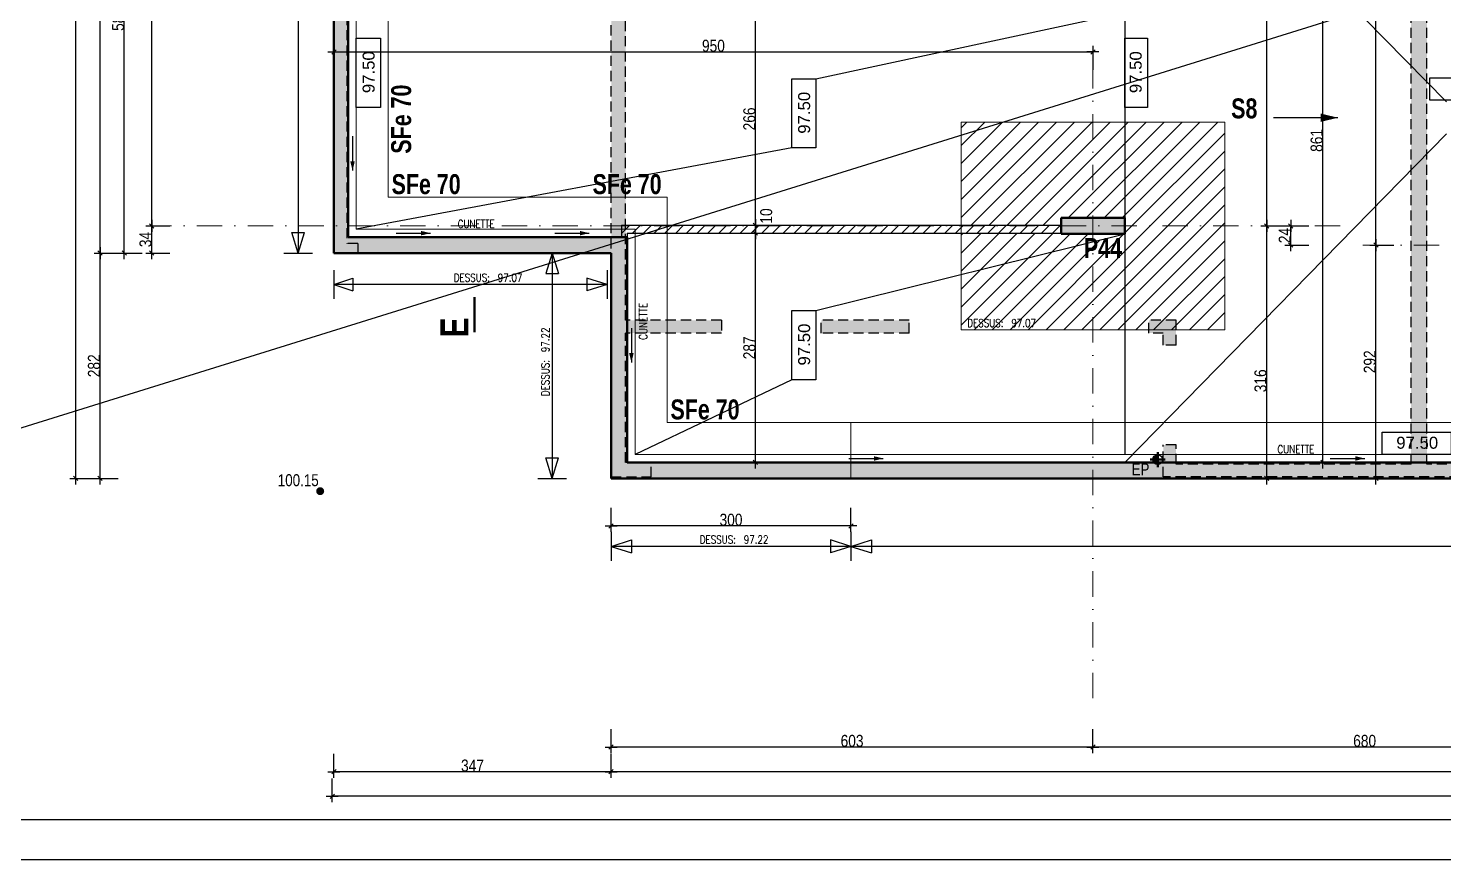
# Model space of a CAD drawing. Header units: centimetres. Extents: x 16433 to 114398, y -50094 to -12305.
# Drawn here: x 39578 to 41350, y -21057 to -20016 of the extents above; entities that cross this region are included whole.
import ezdxf
from ezdxf.enums import TextEntityAlignment as Align

# ---------------------------------------------------------------- set-up
doc = ezdxf.new("R2010")
doc.units = ezdxf.units.CM
doc.header["$LTSCALE"] = 0.5
for name, pattern in [('CACHEX2', [19.05, 12.7, -6.35]), ('TIRETPT2', [12.7, 6.35, -3.175, 0, -3.175]), ('TIRETPTX2', [50.8, 25.4, -12.7, 0, -12.7])]:
    doc.linetypes.add(name, pattern=pattern)
doc.layers.get('DEFPOINTS').update_dxf_attribs({"linetype": 'CONTINUOUS'})
for name, color, linetype in [('01_cloisons', 1, 'CONTINUOUS'), ('01_cote_gen', 4, 'CONTINUOUS'), ('01_murs_sup', 2, 'CACHEX2'), ('01_poch_murs', 253, 'CONTINUOUS'), ('01_poch_Semelles', 253, 'CONTINUOUS'), ('01_resv', 32, 'CONTINUOUS'), ('01_texte', 230, 'CONTINUOUS'), ('AA_COTES', 2, 'CONTINUOUS')]:
    doc.layers.add(name, color=color, linetype=linetype)
for name, color, linetype, lineweight in [('01_murs_coup', 5, 'CONTINUOUS', 60), ('01_poch_pot', 250, 'CONTINUOUS', 0), ('01_sem', 42, 'CONTINUOUS', 15), ('01_tram_axes', 2, 'TIRETPTX2', 9)]:
    doc.layers.add(name, color=color, linetype=linetype, lineweight=lineweight)
doc.styles.add('ARIAL', font='arial.ttf')
doc.styles.add('impact', font='impact.ttf')
doc.styles.add('MATTE_TXT', font='arial.ttf')
doc.styles.add('SIMPLEX1', font='SIMPLEX.shx', dxfattribs={"width": 0.8, "height": 10})
doc.styles.add('STYLE2', font='ARIALN.TTF')
doc.dimstyles.new('JB50', dxfattribs={"dimscale": 0.1, "dimtxt": 150, "dimasz": 15, "dimexe": 0.1, "dimexo": 0.1, "dimgap": 0.09, "dimtad": 1, "dimdec": 1, "dimdsep": 46, "dimtxsty": 'STYLE2', "dimblk1": 'BOND_G', "dimblk2": 'BOND_D', "dimsah": 1, "dimcen": 1.5, "dimdle": 0.01, "dimse1": 1, "dimse2": 1, "dimclrd": 4, "dimclre": 2, "dimclrt": 6, "dimazin": 2, "dimtfac": 2.333333, "dimtdec": 1, "dimtix": 1, "dimtmove": 2, "dimatfit": 3, "dimldrblk": 'BOND_G', "dimfxl": 1, "dimtolj": 1, "dimtzin": 0, "dimarcsym": 0})
pattern_1 = [(135, (25186.803, -57921.042), (-11.2253202, 2e-15), [7.9375, -7.9375])]

# ---------------------------------------------------------------- blocks, each defined once
blk = doc.blocks.new('BOND_G')
at = {"layer": 'AA_COTES', "color": 0}
for p, q in [((0, -5), (0, 15)), ((5, 0), (-5, 0)), ((1.8, 1.8), (-1.8, -1.8))]:
    blk.add_line(p, q, dxfattribs=at)
blk = doc.blocks.new('BOND_D')
at = {"layer": 'AA_COTES', "color": 0}
for p, q in [((5, 0), (-5, 0)), ((-1.8, -1.8), (1.8, 1.8)), ((0, 5), (0, -15))]:
    blk.add_line(p, q, dxfattribs=at)
blk = doc.blocks.new('*D146')
at = {"layer": '01_cote_gen', "color": 4, "lineweight": -2, "transparency": 16777216}
blk.add_line((39962.1, -20045.7), (40909.1, -20045.7), dxfattribs=at)
at = {"layer": 'DEFPOINTS', "color": 0, "transparency": 16777216}
for p in [(40910.6, -20045.7), (40910.6, -20054.1), (39960.6, -20083.7)]:
    blk.add_point(p, dxfattribs=at)
at = {"layer": '01_cote_gen', "color": 4, "lineweight": -2, "transparency": 16777216, "xscale": 1.5, "yscale": 1.5, "zscale": 1.5, "rotation": 180}
blk.add_blockref('BOND_G', (39960.6, -20045.7), dxfattribs=at)
at = {"layer": '01_cote_gen', "color": 4, "lineweight": -2, "transparency": 16777216, "xscale": 1.5, "yscale": 1.5, "zscale": 1.5}
blk.add_blockref('BOND_D', (40910.6, -20045.7), dxfattribs=at)
at = {"layer": '01_cote_gen', "color": 6, "transparency": 16777216, "insert": (40435.6, -20038), "char_height": 15, "attachment_point": 5, "style": 'STYLE2'}
blk.add_mtext('\\A1;950', dxfattribs=at)
blk = doc.blocks.new('*D153')
at = {"layer": '01_cote_gen', "color": 4, "lineweight": -2, "transparency": 16777216}
blk.add_line((41589.1, -20915.7), (40912.1, -20915.7), dxfattribs=at)
at = {"layer": 'DEFPOINTS', "color": 0, "transparency": 16777216}
for p in [(40910.6, -20815.5), (41590.6, -20815.5), (40910.6, -20915.7)]:
    blk.add_point(p, dxfattribs=at)
at = {"layer": '01_cote_gen', "color": 4, "lineweight": -2, "transparency": 16777216, "xscale": 1.5, "yscale": 1.5, "zscale": 1.5, "rotation": 180}
blk.add_blockref('BOND_D', (40910.6, -20915.7), dxfattribs=at)
at = {"layer": '01_cote_gen', "color": 4, "lineweight": -2, "transparency": 16777216, "xscale": 1.5, "yscale": 1.5, "zscale": 1.5}
blk.add_blockref('BOND_G', (41590.6, -20915.7), dxfattribs=at)
at = {"layer": '01_cote_gen', "color": 6, "transparency": 16777216, "insert": (41250.6, -20908.1), "char_height": 15, "attachment_point": 5, "style": 'STYLE2'}
blk.add_mtext('\\A1;680', dxfattribs=at)
blk = doc.blocks.new('*D154')
at = {"layer": '01_cote_gen', "color": 4, "lineweight": -2, "transparency": 16777216}
blk.add_line((40909.1, -20915.7), (40309.1, -20915.7), dxfattribs=at)
at = {"layer": 'DEFPOINTS', "color": 0, "transparency": 16777216}
for p in [(40307.6, -20623.3), (40910.6, -20815.5), (40307.6, -20915.7)]:
    blk.add_point(p, dxfattribs=at)
at = {"layer": '01_cote_gen', "color": 4, "lineweight": -2, "transparency": 16777216, "xscale": 1.5, "yscale": 1.5, "zscale": 1.5, "rotation": 180}
blk.add_blockref('BOND_D', (40307.6, -20915.7), dxfattribs=at)
at = {"layer": '01_cote_gen', "color": 4, "lineweight": -2, "transparency": 16777216, "xscale": 1.5, "yscale": 1.5, "zscale": 1.5}
blk.add_blockref('BOND_G', (40910.6, -20915.7), dxfattribs=at)
at = {"layer": '01_cote_gen', "color": 6, "transparency": 16777216, "insert": (40609.1, -20908.1), "char_height": 15, "attachment_point": 5, "style": 'STYLE2'}
blk.add_mtext('\\A1;603', dxfattribs=at)
blk = doc.blocks.new('*D155')
at = {"layer": '01_cote_gen', "color": 4, "lineweight": -2, "transparency": 16777216}
blk.add_line((42637.1, -20946.6), (40309.1, -20946.6), dxfattribs=at)
at = {"layer": 'DEFPOINTS', "color": 0, "transparency": 16777216}
for p in [(40307.6, -20893.2), (42638.6, -20893.2), (40307.6, -20946.6)]:
    blk.add_point(p, dxfattribs=at)
at = {"layer": '01_cote_gen', "color": 4, "lineweight": -2, "transparency": 16777216, "xscale": 1.5, "yscale": 1.5, "zscale": 1.5, "rotation": 180}
blk.add_blockref('BOND_D', (40307.6, -20946.6), dxfattribs=at)
at = {"layer": '01_cote_gen', "color": 4, "lineweight": -2, "transparency": 16777216, "xscale": 1.5, "yscale": 1.5, "zscale": 1.5}
blk.add_blockref('BOND_G', (42638.6, -20946.6), dxfattribs=at)
at = {"layer": '01_cote_gen', "color": 6, "transparency": 16777216, "insert": (41473.1, -20939), "char_height": 15, "attachment_point": 5, "style": 'STYLE2'}
blk.add_mtext('\\A1;2331', dxfattribs=at)
blk = doc.blocks.new('*D156')
at = {"layer": '01_cote_gen', "color": 4, "lineweight": -2, "transparency": 16777216}
blk.add_line((40306.1, -20946.6), (39962.1, -20946.6), dxfattribs=at)
at = {"layer": 'DEFPOINTS', "color": 0, "transparency": 16777216}
for p in [(39960.6, -20341.3), (40307.6, -20623.3), (39960.6, -20946.6)]:
    blk.add_point(p, dxfattribs=at)
at = {"layer": '01_cote_gen', "color": 4, "lineweight": -2, "transparency": 16777216, "xscale": 1.5, "yscale": 1.5, "zscale": 1.5, "rotation": 180}
blk.add_blockref('BOND_D', (39960.6, -20946.6), dxfattribs=at)
at = {"layer": '01_cote_gen', "color": 4, "lineweight": -2, "transparency": 16777216, "xscale": 1.5, "yscale": 1.5, "zscale": 1.5}
blk.add_blockref('BOND_G', (40307.6, -20946.6), dxfattribs=at)
at = {"layer": '01_cote_gen', "color": 6, "transparency": 16777216, "insert": (40134.1, -20939), "char_height": 15, "attachment_point": 5, "style": 'STYLE2'}
blk.add_mtext('\\A1;347', dxfattribs=at)
blk = doc.blocks.new('*D157')
at = {"layer": '01_cote_gen', "color": 4, "lineweight": -2, "transparency": 16777216}
blk.add_line((44714.1, -20977.4), (39960.1, -20977.4), dxfattribs=at)
at = {"layer": 'DEFPOINTS', "color": 0, "transparency": 16777216}
for p in [(39958.6, -20954.1), (44715.6, -20954.1), (39958.6, -20977.4)]:
    blk.add_point(p, dxfattribs=at)
at = {"layer": '01_cote_gen', "color": 4, "lineweight": -2, "transparency": 16777216, "xscale": 1.5, "yscale": 1.5, "zscale": 1.5, "rotation": 180}
blk.add_blockref('BOND_D', (39958.6, -20977.4), dxfattribs=at)
at = {"layer": '01_cote_gen', "color": 4, "lineweight": -2, "transparency": 16777216, "xscale": 1.5, "yscale": 1.5, "zscale": 1.5}
blk.add_blockref('BOND_G', (44715.6, -20977.4), dxfattribs=at)
at = {"layer": '01_cote_gen', "color": 6, "transparency": 16777216, "insert": (42337.1, -20969.8), "char_height": 15, "attachment_point": 5, "style": 'STYLE2'}
blk.add_mtext('\\A1;4757', dxfattribs=at)
blk = doc.blocks.new('*D171')
at = {"layer": '01_cote_gen', "color": 4, "lineweight": -2, "transparency": 16777216}
blk.add_line((39732.6, -20296), (39732.6, -20265), dxfattribs=at)
at = {"layer": 'DEFPOINTS', "color": 0, "transparency": 16777216}
for p in [(39732.6, -20263.5), (39757.4, -20263.5), (39993, -20297.5)]:
    blk.add_point(p, dxfattribs=at)
at = {"layer": '01_cote_gen', "color": 4, "lineweight": -2, "transparency": 16777216, "xscale": 1.5, "yscale": 1.5, "zscale": 1.5}
for name, p, rotation in [('BOND_D', (39732.6, -20263.5), 90), ('BOND_G', (39732.6, -20297.5), 270)]:
    blk.add_blockref(name, p, dxfattribs=dict(at, rotation=rotation))
at = {"layer": '01_cote_gen', "color": 6, "transparency": 16777216, "insert": (39724.9, -20280.5), "char_height": 15, "attachment_point": 5, "rotation": 90, "style": 'STYLE2'}
blk.add_mtext('\\A1;34', dxfattribs=at)
blk = doc.blocks.new('*D172')
at = {"layer": '01_cote_gen', "color": 4, "lineweight": -2, "transparency": 16777216}
blk.add_line((39732.6, -20262), (39732.6, -19714), dxfattribs=at)
at = {"layer": 'DEFPOINTS', "color": 0, "transparency": 16777216}
for p in [(39732.6, -19712.5), (39757.4, -19712.5), (39757.4, -20263.5)]:
    blk.add_point(p, dxfattribs=at)
at = {"layer": '01_cote_gen', "color": 4, "lineweight": -2, "transparency": 16777216, "xscale": 1.5, "yscale": 1.5, "zscale": 1.5}
for name, p, rotation in [('BOND_D', (39732.6, -19712.5), 90), ('BOND_G', (39732.6, -20263.5), 270)]:
    blk.add_blockref(name, p, dxfattribs=dict(at, rotation=rotation))
at = {"layer": '01_cote_gen', "color": 6, "transparency": 16777216, "insert": (39724.9, -19988), "char_height": 15, "attachment_point": 5, "rotation": 90, "style": 'STYLE2'}
blk.add_mtext('\\A1;551', dxfattribs=at)
blk = doc.blocks.new('*D176')
at = {"layer": '01_cote_gen', "color": 4, "lineweight": -2, "transparency": 16777216}
blk.add_line((39668, -20296), (39668, -18084), dxfattribs=at)
at = {"layer": 'DEFPOINTS', "color": 0, "transparency": 16777216}
for p in [(39668, -18082.5), (39720.7, -18082.5), (39960.6, -20297.5)]:
    blk.add_point(p, dxfattribs=at)
at = {"layer": '01_cote_gen', "color": 4, "lineweight": -2, "transparency": 16777216, "xscale": 1.5, "yscale": 1.5, "zscale": 1.5}
for name, p, rotation in [('BOND_D', (39668, -18082.5), 90), ('BOND_G', (39668, -20297.5), 270)]:
    blk.add_blockref(name, p, dxfattribs=dict(at, rotation=rotation))
at = {"layer": '01_cote_gen', "color": 6, "transparency": 16777216, "insert": (39660.4, -19190), "char_height": 15, "attachment_point": 5, "rotation": 90, "style": 'STYLE2'}
blk.add_mtext('\\A1;2215', dxfattribs=at)
blk = doc.blocks.new('*D179')
at = {"layer": '01_cote_gen', "color": 4, "lineweight": -2, "transparency": 16777216}
blk.add_line((39668, -20578), (39668, -20299), dxfattribs=at)
at = {"layer": 'DEFPOINTS', "color": 0, "transparency": 16777216}
for p in [(39668, -20297.5), (40307.6, -20297.5), (40307.6, -20579.5)]:
    blk.add_point(p, dxfattribs=at)
at = {"layer": '01_cote_gen', "color": 4, "lineweight": -2, "transparency": 16777216, "xscale": 1.5, "yscale": 1.5, "zscale": 1.5}
for name, p, rotation in [('BOND_D', (39668, -20297.5), 90), ('BOND_G', (39668, -20579.5), 270)]:
    blk.add_blockref(name, p, dxfattribs=dict(at, rotation=rotation))
at = {"layer": '01_cote_gen', "color": 6, "transparency": 16777216, "insert": (39660.4, -20438.5), "char_height": 15, "attachment_point": 5, "rotation": 90, "style": 'STYLE2'}
blk.add_mtext('\\A1;282', dxfattribs=at)
blk = doc.blocks.new('*D180')
at = {"layer": '01_cote_gen', "color": 4, "lineweight": -2, "transparency": 16777216}
blk.add_line((39637.5, -20578), (39637.5, -18084), dxfattribs=at)
at = {"layer": 'DEFPOINTS', "color": 0, "transparency": 16777216}
for p in [(39637.5, -18082.5), (39720.7, -18082.5), (40307.6, -20579.5)]:
    blk.add_point(p, dxfattribs=at)
at = {"layer": '01_cote_gen', "color": 4, "lineweight": -2, "transparency": 16777216, "xscale": 1.5, "yscale": 1.5, "zscale": 1.5}
for name, p, rotation in [('BOND_D', (39637.5, -18082.5), 90), ('BOND_G', (39637.5, -20579.5), 270)]:
    blk.add_blockref(name, p, dxfattribs=dict(at, rotation=rotation))
at = {"layer": '01_cote_gen', "color": 6, "transparency": 16777216, "insert": (39629.8, -19331), "char_height": 15, "attachment_point": 5, "rotation": 90, "style": 'STYLE2'}
blk.add_mtext('\\A1;2497', dxfattribs=at)
blk = doc.blocks.new('*D189')
at = {"layer": '01_cote_gen', "color": 4, "lineweight": -2, "transparency": 16777216}
blk.add_line((41128, -20578), (41128, -20265), dxfattribs=at)
at = {"layer": 'DEFPOINTS', "color": 0, "transparency": 16777216}
for p in [(41128, -20263.5), (41145.9, -20263.5), (41189.2, -20579.5)]:
    blk.add_point(p, dxfattribs=at)
at = {"layer": '01_cote_gen', "color": 4, "lineweight": -2, "transparency": 16777216, "xscale": 1.5, "yscale": 1.5, "zscale": 1.5}
for name, p, rotation in [('BOND_D', (41128, -20263.5), 90), ('BOND_G', (41128, -20579.5), 270)]:
    blk.add_blockref(name, p, dxfattribs=dict(at, rotation=rotation))
at = {"layer": '01_cote_gen', "color": 6, "transparency": 16777216, "insert": (41120.3, -20457.3), "char_height": 15, "attachment_point": 5, "rotation": 90, "style": 'STYLE2'}
blk.add_mtext('\\A1;316', dxfattribs=at)
blk = doc.blocks.new('*D190')
at = {"layer": '01_cote_gen', "color": 4, "lineweight": -2, "transparency": 16777216}
blk.add_line((41128, -20262), (41128, -19714), dxfattribs=at)
at = {"layer": 'DEFPOINTS', "color": 0, "transparency": 16777216}
for p in [(41128, -19712.5), (41153, -19712.5), (41099.4, -20263.5)]:
    blk.add_point(p, dxfattribs=at)
at = {"layer": '01_cote_gen', "color": 4, "lineweight": -2, "transparency": 16777216, "xscale": 1.5, "yscale": 1.5, "zscale": 1.5}
for name, p, rotation in [('BOND_D', (41128, -19712.5), 90), ('BOND_G', (41128, -20263.5), 270)]:
    blk.add_blockref(name, p, dxfattribs=dict(at, rotation=rotation))
at = {"layer": '01_cote_gen', "color": 6, "transparency": 16777216, "insert": (41120.3, -19988), "char_height": 15, "attachment_point": 5, "rotation": 90, "style": 'STYLE2'}
blk.add_mtext('\\A1;551', dxfattribs=at)
blk = doc.blocks.new('*D194')
at = {"layer": '01_cote_gen', "color": 4, "lineweight": -2, "transparency": 16777216}
blk.add_line((41158.2, -20286), (41158.2, -20265), dxfattribs=at)
at = {"layer": 'DEFPOINTS', "color": 0, "transparency": 16777216}
for p in [(41158.2, -20263.5), (41186.7, -20263.5), (41236.8, -20287.5)]:
    blk.add_point(p, dxfattribs=at)
at = {"layer": '01_cote_gen', "color": 4, "lineweight": -2, "transparency": 16777216, "xscale": 1.5, "yscale": 1.5, "zscale": 1.5}
for name, p, rotation in [('BOND_D', (41158.2, -20263.5), 90), ('BOND_G', (41158.2, -20287.5), 270)]:
    blk.add_blockref(name, p, dxfattribs=dict(at, rotation=rotation))
at = {"layer": '01_cote_gen', "color": 6, "transparency": 16777216, "insert": (41150.6, -20275.5), "char_height": 15, "attachment_point": 5, "rotation": 90, "style": 'STYLE2'}
blk.add_mtext('\\A1;24', dxfattribs=at)
blk = doc.blocks.new('*D204')
at = {"layer": '01_cote_gen', "color": 4, "lineweight": -2, "transparency": 16777216}
blk.add_line((41264.7, -20578), (41264.7, -20289), dxfattribs=at)
at = {"layer": 'DEFPOINTS', "color": 0, "transparency": 16777216}
for p in [(41264.7, -20287.5), (41300.5, -20287.5), (41286, -20579.5)]:
    blk.add_point(p, dxfattribs=at)
at = {"layer": '01_cote_gen', "color": 4, "lineweight": -2, "transparency": 16777216, "xscale": 1.5, "yscale": 1.5, "zscale": 1.5}
for name, p, rotation in [('BOND_D', (41264.7, -20287.5), 90), ('BOND_G', (41264.7, -20579.5), 270)]:
    blk.add_blockref(name, p, dxfattribs=dict(at, rotation=rotation))
at = {"layer": '01_cote_gen', "color": 6, "transparency": 16777216, "insert": (41257.1, -20433.5), "char_height": 15, "attachment_point": 5, "rotation": 90, "style": 'STYLE2'}
blk.add_mtext('\\A1;292', dxfattribs=at)
blk = doc.blocks.new('*D205')
at = {"layer": '01_cote_gen', "color": 4, "lineweight": -2, "transparency": 16777216}
blk.add_line((41264.7, -20286), (41264.7, -19629.5), dxfattribs=at)
at = {"layer": 'DEFPOINTS', "color": 0, "transparency": 16777216}
for p in [(41264.7, -19628), (41340.6, -19628), (41300.5, -20287.5)]:
    blk.add_point(p, dxfattribs=at)
at = {"layer": '01_cote_gen', "color": 4, "lineweight": -2, "transparency": 16777216, "xscale": 1.5, "yscale": 1.5, "zscale": 1.5}
for name, p, rotation in [('BOND_D', (41264.7, -19628), 90), ('BOND_G', (41264.7, -20287.5), 270)]:
    blk.add_blockref(name, p, dxfattribs=dict(at, rotation=rotation))
at = {"layer": '01_cote_gen', "color": 6, "transparency": 16777216, "insert": (41257.1, -19957.7), "char_height": 15, "attachment_point": 5, "rotation": 90, "style": 'STYLE2'}
blk.add_mtext('\\A1;659.5', dxfattribs=at)
blk = doc.blocks.new('*D315')
at = {"layer": '01_cote_gen', "color": 4, "lineweight": -2, "transparency": 16777216}
blk.add_line((40606.1, -20639), (40309.1, -20639), dxfattribs=at)
at = {"layer": 'DEFPOINTS', "color": 0, "transparency": 16777216}
for p in [(40307.6, -20587.3), (40607.6, -20587.3), (40307.6, -20639)]:
    blk.add_point(p, dxfattribs=at)
at = {"layer": '01_cote_gen', "color": 4, "lineweight": -2, "transparency": 16777216, "xscale": 1.5, "yscale": 1.5, "zscale": 1.5, "rotation": 180}
blk.add_blockref('BOND_D', (40307.6, -20639), dxfattribs=at)
at = {"layer": '01_cote_gen', "color": 4, "lineweight": -2, "transparency": 16777216, "xscale": 1.5, "yscale": 1.5, "zscale": 1.5}
blk.add_blockref('BOND_G', (40607.6, -20639), dxfattribs=at)
at = {"layer": '01_cote_gen', "color": 6, "transparency": 16777216, "insert": (40457.6, -20631.3), "char_height": 15, "attachment_point": 5, "style": 'STYLE2'}
blk.add_mtext('\\A1;300', dxfattribs=at)
blk = doc.blocks.new('*D391')
at = {"layer": '01_cote_gen', "color": 4, "lineweight": -2, "transparency": 16777216}
blk.add_line((39698.2, -20296), (39698.2, -19714), dxfattribs=at)
at = {"layer": 'DEFPOINTS', "color": 0, "transparency": 16777216}
for p in [(39698.2, -19712.5), (39755.1, -19712.5), (39755.1, -20297.5)]:
    blk.add_point(p, dxfattribs=at)
at = {"layer": '01_cote_gen', "color": 4, "lineweight": -2, "transparency": 16777216, "xscale": 1.5, "yscale": 1.5, "zscale": 1.5}
for name, p, rotation in [('BOND_D', (39698.2, -19712.5), 90), ('BOND_G', (39698.2, -20297.5), 270)]:
    blk.add_blockref(name, p, dxfattribs=dict(at, rotation=rotation))
at = {"layer": '01_cote_gen', "color": 6, "transparency": 16777216, "insert": (39690.5, -20005), "char_height": 15, "attachment_point": 5, "rotation": 90, "style": 'STYLE2'}
blk.add_mtext('\\A1;585', dxfattribs=at)
blk = doc.blocks.new('*D510')
at = {"layer": '01_cote_gen', "color": 4, "lineweight": -2, "transparency": 16777216}
blk.add_line((40488.2, -20558), (40488.2, -20274), dxfattribs=at)
at = {"layer": 'DEFPOINTS', "color": 0, "transparency": 16777216}
for p in [(40488.2, -20272.5), (40503.4, -20272.5), (40503.4, -20559.5)]:
    blk.add_point(p, dxfattribs=at)
at = {"layer": '01_cote_gen', "color": 4, "lineweight": -2, "transparency": 16777216, "xscale": 1.5, "yscale": 1.5, "zscale": 1.5}
for name, p, rotation in [('BOND_D', (40488.2, -20272.5), 90), ('BOND_G', (40488.2, -20559.5), 270)]:
    blk.add_blockref(name, p, dxfattribs=dict(at, rotation=rotation))
at = {"layer": '01_cote_gen', "color": 6, "transparency": 16777216, "insert": (40480.6, -20416), "char_height": 15, "attachment_point": 5, "rotation": 90, "style": 'STYLE2'}
blk.add_mtext('\\A1;287', dxfattribs=at)
blk = doc.blocks.new('*D511')
at = {"layer": '01_cote_gen', "color": 4, "lineweight": -2, "transparency": 16777216}
blk.add_line((40488.2, -20271), (40488.2, -20264), dxfattribs=at)
at = {"layer": 'DEFPOINTS', "color": 0, "transparency": 16777216}
for p in [(40488.2, -20262.5), (40539.6, -20262.5), (40503.4, -20272.5)]:
    blk.add_point(p, dxfattribs=at)
at = {"layer": '01_cote_gen', "color": 4, "lineweight": -2, "transparency": 16777216, "xscale": 1.5, "yscale": 1.5, "zscale": 1.5}
for name, p, rotation in [('BOND_D', (40488.2, -20262.5), 90), ('BOND_G', (40488.2, -20272.5), 270)]:
    blk.add_blockref(name, p, dxfattribs=dict(at, rotation=rotation))
at = {"layer": '01_cote_gen', "color": 6, "transparency": 16777216, "insert": (40501.7, -20251), "char_height": 15, "attachment_point": 5, "rotation": 90, "style": 'STYLE2'}
blk.add_mtext('\\A1;10', dxfattribs=at)
blk = doc.blocks.new('*D512')
at = {"layer": '01_cote_gen', "color": 4, "lineweight": -2, "transparency": 16777216}
blk.add_line((40488.2, -20261), (40488.2, -19998), dxfattribs=at)
at = {"layer": 'DEFPOINTS', "color": 0, "transparency": 16777216}
for p in [(40488.2, -19996.5), (40525.9, -19996.5), (40539.6, -20262.5)]:
    blk.add_point(p, dxfattribs=at)
at = {"layer": '01_cote_gen', "color": 4, "lineweight": -2, "transparency": 16777216, "xscale": 1.5, "yscale": 1.5, "zscale": 1.5}
for name, p, rotation in [('BOND_D', (40488.2, -19996.5), 90), ('BOND_G', (40488.2, -20262.5), 270)]:
    blk.add_blockref(name, p, dxfattribs=dict(at, rotation=rotation))
at = {"layer": '01_cote_gen', "color": 6, "transparency": 16777216, "insert": (40480.6, -20129.5), "char_height": 15, "attachment_point": 5, "rotation": 90, "style": 'STYLE2'}
blk.add_mtext('\\A1;266', dxfattribs=at)
blk = doc.blocks.new('*D540')
at = {"layer": '01_cote_gen', "color": 4, "lineweight": -2, "transparency": 16777216}
blk.add_line((41198.4, -20558), (41198.4, -19700), dxfattribs=at)
at = {"layer": 'DEFPOINTS', "color": 0, "transparency": 16777216}
for p in [(41198.4, -19698.5), (41225.4, -19698.5), (41182.1, -20559.5)]:
    blk.add_point(p, dxfattribs=at)
at = {"layer": '01_cote_gen', "color": 4, "lineweight": -2, "transparency": 16777216, "xscale": 1.5, "yscale": 1.5, "zscale": 1.5}
for name, p, rotation in [('BOND_D', (41198.4, -19698.5), 90), ('BOND_G', (41198.4, -20559.5), 270)]:
    blk.add_blockref(name, p, dxfattribs=dict(at, rotation=rotation))
at = {"layer": '01_cote_gen', "color": 6, "transparency": 16777216, "insert": (41190.6, -20156.4), "char_height": 15, "attachment_point": 5, "rotation": 90, "style": 'STYLE2'}
blk.add_mtext('\\A1;861', dxfattribs=at)

msp = doc.modelspace()

# ---------------------------------------------------------------- hatches: boundary and pattern name
at = {"layer": '01_murs_sup'}
h = msp.add_hatch(dxfattribs=at)
h.set_pattern_fill('DASH', color=256, scale=2.5, angle=135)
h.set_pattern_definition(pattern_1)
h.paths.add_polyline_path([(41233.633, -19703.484), (41233.633, -19683.484), (41215.633, -19683.484), (41215.633, -19703.484), (41113.633, -19703.484), (41113.633, -19721.484), (41308.633, -19721.484), (41308.633, -20561.484), (41014.633, -20561.484), (41014.633, -20537.484), (40998.633, -20537.484), (40998.633, -20577.484), (42150.633, -20577.484), (42150.633, -20282.484), (42134.633, -20282.484), (42134.633, -20561.484), (41328.633, -20561.484), (41328.633, -19703.484)])
h.paths.add_polyline_path([(41733.633, -20307.484), (41733.633, -20327.484), (41803.633, -20327.484), (41803.633, -20307.484)], flags=17)
h.paths.add_polyline_path([(41914.633, -19897.484), (41914.633, -19948.484), (41930.633, -19948.484), (41930.633, -19932.484), (41930.633, -19897.484)], flags=17)
h.paths.add_polyline_path([(42055.633, -19932.484), (42055.633, -19948.484), (42134.633, -19948.484), (42134.633, -20192.484), (42150.633, -20192.484), (42150.633, -19932.484)], flags=17)
h.paths.add_polyline_path([(41770.633, -19557.484), (41770.633, -19367.484), (41754.633, -19367.484), (41754.633, -19555.484), (40915.633, -19555.484), (40915.633, -19333.484), (40897.633, -19333.484), (40897.633, -19573.484), (41215.633, -19573.484), (41215.633, -19580.484), (41233.633, -19580.484), (41233.633, -19573.484), (41914.633, -19573.484), (41914.633, -19617.484), (41930.633, -19617.484), (41930.633, -19557.484)])
h.paths.add_polyline_path([(41590.633, -19211.484), (41590.633, -19197.484), (41574.633, -19197.484), (41574.633, -19227.484), (41754.633, -19227.484), (41754.633, -19277.484), (41770.633, -19277.484), (41770.633, -19211.484)])
h.paths.add_polyline_path([(40875.633, -18841.484), (40875.633, -18859.484), (40897.633, -18859.484), (40897.633, -19230.484), (40915.633, -19230.484), (40915.633, -18859.484), (41574.633, -18859.484), (41574.633, -18897.484), (41590.633, -18897.484), (41590.633, -18857.484), (41770.633, -18857.484), (41770.633, -18762.484), (41754.633, -18762.484), (41754.633, -18841.484)])
h.paths.add_polyline_path([(41754.633, -18477.484), (41754.633, -18637.484), (41770.633, -18637.484), (41770.633, -18477.484)])
h.paths.add_polyline_path([(41685.633, -18137.484), (41685.633, -18153.484), (41754.633, -18153.484), (41754.633, -18297.484), (41770.633, -18297.484), (41770.633, -18137.484)])
h.paths.add_polyline_path([(41344.633, -18057.484), (41344.633, -18153.484), (41505.633, -18153.484), (41505.633, -18137.484), (41360.633, -18137.484), (41360.633, -18057.484)])
h.paths.add_polyline_path([(41185.633, -18371.484), (41185.633, -18486.484), (41205.633, -18486.484), (41205.633, -18371.484)], flags=17)
h.paths.add_polyline_path([(40485.633, -17917.484), (40485.633, -18287.484), (39976.633, -18287.484), (39976.633, -18082.484), (39960.633, -18082.484), (39960.633, -18328.484), (39976.633, -18328.484), (39976.633, -18307.484), (40483.633, -18307.484), (40483.633, -18697.484), (39976.633, -18697.484), (39976.633, -18678.484), (39960.633, -18678.484), (39960.633, -18718.484), (39976.633, -18718.484), (39976.633, -18715.484), (40483.633, -18715.484), (40483.633, -18841.484), (39976.633, -18841.484), (39976.633, -18821.484), (39960.633, -18821.484), (39960.633, -19249.747), (39976.633, -19249.747), (39976.633, -19207.484), (40005.633, -19207.484), (40005.633, -19189.484), (39976.633, -19189.484), (39976.633, -18859.484), (40501.633, -18859.484), (40501.633, -18774.484), (40749.633, -18774.484), (40749.633, -18936.484), (40767.633, -18936.484), (40767.633, -18859.484), (40772.633, -18859.484), (40772.633, -18841.484), (40767.633, -18841.484), (40767.633, -18756.484), (40501.633, -18756.484), (40501.633, -18465.484), (40785.633, -18465.484), (40785.633, -18447.484), (40501.633, -18447.484), (40501.633, -17933.484), (40765.633, -17933.484), (40765.633, -18354.484), (40785.633, -18354.484), (40785.633, -17933.484), (41344.633, -17933.484), (41344.633, -17967.484), (41360.633, -17967.484), (41360.633, -17917.484)])
h = msp.add_hatch(dxfattribs=at)
h.set_pattern_fill('DASH', color=256, scale=2.5, angle=135)
h.set_pattern_definition(pattern_1)
h.paths.add_polyline_path([(40571.633, -19348.484), (40571.633, -19573.484), (40589.633, -19573.484), (40589.633, -19348.484)])
h.paths.add_polyline_path([(40749.633, -19348.484), (40749.633, -19573.484), (40767.633, -19573.484), (40767.633, -19348.484)])
h.paths.add_polyline_path([(40749.633, -19039.484), (40749.633, -19119.484), (40428.633, -19119.484), (40428.633, -19154.484), (40133.633, -19154.484), (40133.633, -19189.484), (40108.633, -19189.484), (40108.633, -19207.484), (40151.633, -19207.484), (40151.633, -19172.484), (40428.633, -19172.484), (40428.633, -19207.484), (40446.633, -19207.484), (40446.633, -19137.484), (40749.633, -19137.484), (40749.633, -19172.484), (40767.633, -19172.484), (40767.633, -19039.484)])
h.paths.add_polyline_path([(39960.633, -19389.747), (39960.633, -20297.484), (39990.633, -20297.484), (39990.633, -20285.484), (39976.633, -20285.484), (39976.633, -19389.747)])
h.paths.add_polyline_path([(40307.633, -19703.484), (40307.633, -20577.484), (40357.633, -20577.484), (40357.633, -20559.484), (40325.633, -20559.484), (40325.633, -20397.484), (40445.633, -20397.484), (40445.633, -20381.484), (40325.633, -20381.484), (40325.633, -19721.484), (41010.633, -19721.484), (41010.633, -19703.484)])
h.paths.add_polyline_path([(40570.633, -20381.484), (40570.633, -20397.484), (40680.633, -20397.484), (40680.633, -20381.484)], flags=17)
h.paths.add_polyline_path([(40980.633, -20381.484), (40980.633, -20397.484), (40998.633, -20397.484), (40998.633, -20412.484), (41014.633, -20412.484), (41014.633, -20381.484)])
at = {"layer": '01_poch_murs'}
h = msp.add_hatch(color=256, dxfattribs=at)
h.dxf.hatch_style = 1
h.paths.add_polyline_path([(40428.633, -19154.484), (39978.633, -19154.484), (39978.633, -18859.484), (40870.633, -18859.484), (40870.633, -18841.484), (39978.633, -18841.484), (39978.633, -18715.484), (40870.633, -18715.484), (40870.633, -18697.484), (39978.633, -18697.484), (39978.633, -18307.484), (40950.633, -18307.484), (40950.633, -18282.485), (40930.633, -18282.484), (40930.633, -18287.484), (40505.633, -18287.484), (40505.633, -17937.484), (40930.633, -17937.484), (40930.633, -18099.484), (40950.633, -18099.484), (40950.633, -17603.484), (41295.633, -17603.484), (41295.633, -17918.484), (41313.633, -17918.484), (41313.633, -17603.484), (41313.633, -17583.484), (40930.633, -17583.484), (40930.633, -17917.484), (40485.633, -17917.484), (40485.633, -18287.484), (39978.633, -18287.484), (39978.633, -18082.484), (39960.633, -18082.484), (39960.633, -20297.466), (40307.633, -20297.484), (40307.633, -20579.484), (42636.633, -20579.484), (42636.633, -20559.484), (42616.632, -20559.484), (42036.633, -20559.484), (40327.633, -20559.484), (40327.633, -20277.485), (39978.633, -20277.467), (39978.633, -19396.747), (39985.633, -19396.747), (39985.633, -19242.747), (39978.633, -19242.747), (39978.633, -19172.484), (40428.633, -19172.484)])
h = msp.add_hatch(dxfattribs=at)
h.set_pattern_fill('ANSI31', color=256, scale=3)
h.set_pattern_definition([(45, (-10233.557, 8782.937), (-6.7351921, 6.7351921), [])])
h.paths.add_polyline_path([(40870.633, -20262.485), (40320.633, -20262.485), (40320.633, -20277.485), (40327.633, -20277.485), (40327.633, -20272.485), (40870.633, -20272.485)])
at = {"layer": '01_poch_pot'}
h = msp.add_hatch(color=256, dxfattribs=at)
h.dxf.hatch_style = 1
h.paths.add_polyline_path([(40950.633, -20253.484), (40910.633, -20253.484), (40910.633, -20263.484), (40950.633, -20263.484)])
h.paths.add_polyline_path([(40950.633, -20263.484), (40910.633, -20263.484), (40910.633, -20273.484), (40950.633, -20273.484)])
h.paths.add_polyline_path([(40910.633, -20263.484), (40870.633, -20263.484), (40870.633, -20273.484), (40910.633, -20273.484)])
h.paths.add_polyline_path([(40910.633, -20253.484), (40870.633, -20253.484), (40870.633, -20263.484), (40910.633, -20263.484)])
at = {"layer": '01_poch_Semelles', "linetype": 'CACHEX2', "ltscale": 2}
h = msp.add_hatch(dxfattribs=at)
h.set_pattern_fill('ANSI31', color=256, scale=5)
h.paths.add_polyline_path([(40910.633, -20133.484), (40745.633, -20133.484), (40745.633, -20262.485), (40870.633, -20262.485), (40870.633, -20253.484), (40910.633, -20253.484)])
h.paths.add_polyline_path([(40950.633, -20133.484), (40910.633, -20133.484), (40910.633, -20253.484), (40950.633, -20253.484)])
h.paths.add_polyline_path([(41075.633, -20133.484), (40950.633, -20133.484), (40950.633, -20253.484), (40950.633, -20263.484), (41075.633, -20263.484)])
h.paths.add_polyline_path([(41075.633, -20263.484), (40950.633, -20263.484), (40950.633, -20273.484), (40950.633, -20393.484), (41075.633, -20393.484)])
h.paths.add_polyline_path([(40950.633, -20273.484), (40910.633, -20283.398), (40910.633, -20393.484), (40950.633, -20393.484)])
h.paths.add_polyline_path([(40910.633, -20283.398), (40745.633, -20324.292), (40745.633, -20393.484), (40910.633, -20393.484)])
h.paths.add_polyline_path([(40910.633, -20283.398), (40910.633, -20273.484), (40870.633, -20273.484), (40870.633, -20272.485), (40745.633, -20272.485), (40745.633, -20324.292)])
h.paths.add_polyline_path([(40893.079, -20310.6), (40953.047, -20310.6), (40953.047, -20273.1), (40893.079, -20273.1)], flags=9)
h.paths.add_polyline_path([(40805.34, -20392.14), (40842.34, -20392.14), (40842.34, -20377.14), (40805.34, -20377.14)], flags=24)
h.paths.add_polyline_path([(40749.817, -20392.14), (40802.055, -20392.14), (40802.055, -20377.14), (40749.817, -20377.14)], flags=24)
at = {"layer": '01_resv'}
h = msp.add_hatch(color=256, dxfattribs=at)
h.dxf.hatch_style = 1
h.paths.add_polyline_path([(40993.415, -20550.255, 0.07554564), (40991.633, -20549.984), (40991.633, -20552.009, -0.09298551)])
h.paths.add_polyline_path([(40991.633, -20552.009), (40991.633, -20549.984, 0.40472605), (40985.636, -20555.789), (40985.852, -20555.984), (40990.418, -20555.984, -0.15699849)])
h.paths.add_polyline_path([(40985.852, -20555.984), (40985.633, -20555.984, 0.41421356), (40991.633, -20561.984), (40991.633, -20561.187)])
h.paths.add_polyline_path([(40990.418, -20555.984), (40985.852, -20555.984), (40991.633, -20561.187), (40991.633, -20559.756, -0.14933718)], flags=17)
h.paths.add_polyline_path([(40991.633, -20559.756), (40991.633, -20561.187), (40992.455, -20561.928, 0.05019624), (40993.623, -20561.645, -0.10219071)])
h.paths.add_polyline_path([(40991.633, -20561.187), (40991.633, -20561.984, 0.03438011), (40992.455, -20561.928)])

# ---------------------------------------------------------------- linework, layer by layer
at = {"layer": '01_cloisons'}
for p, q in [((40320.633, -20262.485), (40870.633, -20262.485)), ((40320.633, -20262.485), (40320.633, -20277.485)), ((40870.633, -20262.485), (40870.633, -20272.485)), ((40320.633, -20277.485), (40327.633, -20277.485)), ((40327.633, -20272.485), (40870.633, -20272.485)), ((40327.633, -20272.485), (40327.633, -20277.485))]:
    msp.add_line(p, q, dxfattribs=at)
at = {"layer": '01_cote_gen'}
msp.add_line((47895.797, -21056.715), (38882.394, -21056.715), dxfattribs=at)
at = {"layer": '01_murs_coup', "linetype": 'Continuous', "lineweight": 50}
for p, q in [((39960.633, -20297.484), (39960.633, -18082.484)), ((39978.633, -19396.747), (39978.633, -20277.485)), ((40870.633, -20273.484), (40870.633, -20253.484)), ((40870.633, -20253.484), (40950.633, -20253.484)), ((40950.633, -20253.484), (40950.633, -20273.484)), ((40327.633, -20277.485), (39978.633, -20277.467)), ((40327.633, -20559.484), (40327.633, -20277.485)), ((40870.633, -20273.484), (40950.633, -20273.484)), ((40307.633, -20297.484), (39960.633, -20297.466)), ((40307.633, -20579.484), (40307.633, -20297.484)), ((40327.633, -20559.484), (42036.633, -20559.484)), ((40307.633, -20579.484), (42636.494, -20579.484))]:
    msp.add_line(p, q, dxfattribs=at)
at = {"layer": '01_murs_sup', "ltscale": 2}
for p, q in [((39960.633, -20297.484), (39960.633, -19389.747)), ((39976.633, -19389.747), (39976.633, -20285.484)), ((40307.633, -20577.484), (40307.633, -19703.484)), ((41328.633, -20561.484), (41328.633, -19703.484)), ((40325.633, -20381.484), (40325.633, -19721.484)), ((41308.633, -20561.484), (41308.633, -19721.484)), ((39990.633, -20297.484), (39960.633, -20297.484)), ((39990.633, -20285.484), (39976.633, -20285.484)), ((39990.633, -20285.484), (39990.633, -20297.484)), ((40445.633, -20381.484), (40325.627, -20381.484)), ((40445.633, -20381.484), (40445.633, -20397.484)), ((40680.633, -20381.484), (40570.633, -20381.484)), ((40570.633, -20397.484), (40570.633, -20381.484)), ((40680.633, -20397.484), (40680.633, -20381.484)), ((41014.633, -20381.484), (40980.633, -20381.484)), ((40980.633, -20397.484), (40980.633, -20381.484)), ((41014.633, -20412.484), (41014.633, -20381.484)), ((40325.633, -20559.484), (40325.633, -20397.484)), ((40445.633, -20397.484), (40325.633, -20397.484)), ((40680.633, -20397.484), (40570.633, -20397.484)), ((40998.633, -20397.484), (40980.633, -20397.484)), ((40998.633, -20412.484), (40998.633, -20397.484)), ((41014.633, -20412.484), (40998.633, -20412.484)), ((40998.633, -20577.484), (40998.633, -20537.484)), ((41014.633, -20537.484), (40998.633, -20537.484)), ((41014.633, -20561.484), (41014.633, -20537.484)), ((40357.633, -20559.484), (40325.633, -20559.484)), ((40357.633, -20577.484), (40357.633, -20559.484)), ((41308.633, -20561.484), (41014.633, -20561.484)), ((42134.633, -20561.484), (41328.633, -20561.484)), ((40307.633, -20577.484), (40357.633, -20577.484)), ((42150.633, -20577.484), (40998.633, -20577.484))]:
    msp.add_line(p, q, dxfattribs=at)
at = {"layer": '01_poch_murs'}
msp.add_line((37832.394, -21056.715), (64082.109, -12882.714), dxfattribs=at)
at = {"layer": '01_resv', "linetype": 'Continuous', "lineweight": 50}
for p, q in [((40991.633, -20546.551), (40991.633, -20565.418)), ((41001.066, -20555.984), (40982.199, -20555.984))]:
    msp.add_line(p, q, dxfattribs=at)
at = {"layer": '01_resv'}
msp.add_circle((40991.633, -20555.984), 6, dxfattribs=at)
msp.add_arc((40997.199, -20555.883), 6.782, 123.918116, 238.171643, dxfattribs=at)
at = {"layer": '01_sem', "linetype": 'Continuous'}
for p, q in [((40028.633, -20227.47), (40028.633, -19213.484)), ((39988.633, -19721.484), (39988.633, -20267.468)), ((40745.633, -20393.484), (40745.633, -20133.484)), ((41075.633, -20133.484), (40745.633, -20133.484)), ((41075.633, -20393.484), (41075.633, -20133.484)), ((40377.633, -20227.488), (40028.633, -20227.47)), ((40377.633, -20509.484), (40377.633, -20227.488)), ((40337.633, -20267.486), (39988.633, -20267.468)), ((40337.633, -20549.484), (40337.633, -20267.486)), ((41075.633, -20393.484), (40745.633, -20393.484)), ((40377.633, -20509.484), (42708.633, -20509.484)), ((40607.633, -20579.484), (40607.633, -20509.484)), ((40337.633, -20549.484), (41795.633, -20549.484))]:
    msp.add_line(p, q, dxfattribs=at)
at = {"layer": '01_texte'}
for p, q in [((39915.931, -18666.484), (39915.932, -20297.466)), ((41353.133, -20107.984), (40950.633, -19698.484)), ((40950.633, -19721.484), (40950.633, -20253.484)), ((40563.772, -20079.242), (40950.633, -19996.484)), ((41217.16, -20127.984), (41136.473, -20127.984)), ((39983.935, -20151.137), (39983.935, -20194.165)), ((41353.133, -20147.984), (40950.633, -20559.495)), ((40533.676, -20165.819), (39988.633, -20267.468)), ((39915.932, -20297.466), (39907.871, -20271.831)), ((39907.871, -20271.831), (39923.994, -20271.831)), ((39915.932, -20297.466), (39923.994, -20271.831)), ((40038.354, -20272.493), (40081.382, -20272.493)), ((40237.184, -20272.493), (40280.212, -20272.493)), ((40563.772, -20369.365), (40950.633, -20273.484)), ((40950.633, -20273.484), (40950.633, -20549.484)), ((39897.854, -20297.466), (39934.01, -20297.466)), ((40215.666, -20297.481), (40251.822, -20297.481)), ((40233.744, -20297.481), (40225.683, -20323.117)), ((40233.744, -20297.481), (40233.745, -20579.484)), ((40233.744, -20297.481), (40241.806, -20323.117)), ((39960.633, -20318.66), (39960.633, -20354.816)), ((39960.633, -20336.738), (39984.268, -20328.677)), ((39984.268, -20328.677), (39984.268, -20344.8)), ((40225.683, -20323.117), (40241.806, -20323.117)), ((40302.633, -20336.738), (40276.997, -20328.677)), ((40276.997, -20328.677), (40276.997, -20344.8)), ((40302.633, -20318.66), (40302.633, -20354.816)), ((40302.633, -20336.738), (39960.633, -20336.738)), ((39960.633, -20336.738), (39984.268, -20344.8)), ((40302.633, -20336.738), (40276.997, -20344.8)), ((40332.935, -20391.326), (40332.935, -20434.354)), ((40533.676, -20455.942), (40337.633, -20549.484)), ((40233.745, -20579.484), (40225.683, -20553.849)), ((40225.683, -20553.849), (40241.807, -20553.849)), ((40233.745, -20579.484), (40241.807, -20553.849)), ((40605.142, -20554.504), (40648.17, -20554.504)), ((41207.624, -20554.504), (41250.651, -20554.504)), ((40215.667, -20579.484), (40251.823, -20579.484)), ((40307.633, -20646.453), (40307.633, -20682.609)), ((40607.633, -20646.453), (40607.633, -20682.609)), ((40307.633, -20664.531), (40333.268, -20656.469)), ((40307.633, -20664.531), (40333.268, -20672.592)), ((42638.633, -20664.531), (40307.633, -20664.531)), ((40333.268, -20656.469), (40333.268, -20672.592)), ((40607.633, -20664.531), (40581.997, -20656.469)), ((40581.997, -20656.469), (40581.997, -20672.592)), ((40607.633, -20664.531), (40581.997, -20672.592)), ((40607.633, -20664.531), (40633.268, -20656.469)), ((40607.633, -20664.531), (40633.268, -20672.592)), ((40633.268, -20656.469), (40633.268, -20672.592)), ((46845.797, -21006.715), (38882.394, -21006.715))]:
    msp.add_line(p, q, dxfattribs=at)
for points in [[(39988.633, -20115.023), (39988.633, -20028.446), (40018.728, -20028.446), (40018.728, -20115.023)], [(40950.633, -20115.023), (40950.633, -20028.446), (40978.728, -20028.446), (40978.728, -20115.023)], [(40533.676, -20165.819), (40533.676, -20079.242), (40563.772, -20079.242), (40563.772, -20165.819)], [(41332.07, -20078.114), (41418.647, -20078.114), (41418.647, -20106.21), (41332.07, -20106.21)], [(40533.676, -20455.942), (40533.676, -20369.365), (40563.772, -20369.365), (40563.772, -20455.942)], [(41272.412, -20521.388), (41358.989, -20521.388), (41358.989, -20549.484), (41272.412, -20549.484)]]:
    msp.add_lwpolyline(points, close=True, dxfattribs=at)
at = {"layer": '01_texte', "const_width": 3}
msp.add_lwpolyline([(40136.666, -20352.507), (40136.666, -20396.758)], dxfattribs=at)
at = {"layer": '01_texte', "const_width": 5}
msp.add_lwpolyline([(39940.935, -20595.434, 1), (39945.935, -20595.434, 1)], format="xyb", close=True, dxfattribs=at)
at = {"layer": '01_texte'}
for points in [[(41217.16, -20127.984), (41195.46, -20122.727), (41195.46, -20127.984)], [(41217.16, -20127.984), (41195.46, -20133.241), (41195.46, -20127.984)], [(39983.935, -20194.165), (39981.077, -20182.381), (39983.935, -20182.381)], [(39983.935, -20194.165), (39986.794, -20182.381), (39983.935, -20182.381)], [(40081.382, -20272.493), (40069.599, -20269.635), (40069.599, -20272.493)], [(40081.382, -20272.493), (40069.599, -20275.352), (40069.599, -20272.493)], [(40280.212, -20272.493), (40268.428, -20269.635), (40268.428, -20272.493)], [(40280.212, -20272.493), (40268.428, -20275.352), (40268.428, -20272.493)], [(40332.935, -20434.354), (40330.077, -20422.571), (40332.935, -20422.571)], [(40332.935, -20434.354), (40335.794, -20422.571), (40332.935, -20422.571)], [(40648.17, -20554.504), (40636.386, -20551.645), (40636.386, -20554.504)], [(40648.17, -20554.504), (40636.386, -20557.362), (40636.386, -20554.504)], [(41250.651, -20554.504), (41238.868, -20551.645), (41238.868, -20554.504)], [(41250.651, -20554.504), (41238.868, -20557.362), (41238.868, -20554.504)]]:
    msp.add_solid(points, dxfattribs=at)
at = {"layer": '01_tram_axes', "linetype": 'TIRETPT2', "ltscale": 10}
for p, q in [((40910.633, -20854.694), (40910.633, -20054.147)), ((41220.05, -20263.484), (39723.041, -20263.484)), ((41979.877, -20287.484), (41236.793, -20287.484))]:
    msp.add_line(p, q, dxfattribs=at)

# ---------------------------------------------------------------- texts
at = {"layer": '01_texte', "style": 'impact'}
for s, height, p in [('SFe 70', 25, (40064.775, -20129.766)), ('E', 35, (40139.518, -20390.473))]:
    msp.add_text(s, height=height, rotation=90, dxfattribs=at).set_placement(p, align=Align.BOTTOM_CENTER)
for s, p in [('S8', (41099.96, -20136.313)), ('SFe 70', (40076.056, -20231.103)), ('SFe 70', (40327.553, -20231.116)), ('P44', (40923.063, -20311.021)), ('SFe 70', (40425.056, -20513.117))]:
    msp.add_text(s, height=25, dxfattribs=at).set_placement(p, align=Align.BOTTOM_CENTER)
at = {"layer": '01_texte', "width": 0.8}
for s, height, style, p in [('CUNETTE', 10, 'SIMPLEX1', (40138.691, -20268.967)), ('DESSUS:', 10, 'SIMPLEX1', (40133.227, -20336.227)), ('97.07', 10, 'SIMPLEX1', (40181.131, -20336.227)), ('DESSUS:', 10, 'SIMPLEX1', (40775.936, -20392.973)), ('97.07', 10, 'SIMPLEX1', (40823.84, -20392.973)), ('CUNETTE', 10, 'SIMPLEX1', (41164.639, -20550.978)), ('EP', 15, 'MATTE_TXT', (40970.109, -20580.037)), ('100.15', 15, 'MATTE_TXT', (39915.996, -20593.689)), ('DESSUS:', 10, 'SIMPLEX1', (40441.107, -20664.019)), ('97.22', 10, 'SIMPLEX1', (40489.011, -20664.019))]:
    msp.add_text(s, height=height, dxfattribs=dict(at, style=style)).set_placement(p, align=Align.BOTTOM_CENTER)
at = {"layer": '01_texte', "style": 'SIMPLEX1', "width": 0.8}
for s, p in [('CUNETTE', (40355.68, -20382.876)), ('97.22', (40233.234, -20405.986)), ('DESSUS:', (40233.234, -20453.89))]:
    msp.add_text(s, height=10, rotation=90, dxfattribs=at).set_placement(p, align=Align.BOTTOM_CENTER)
at = {"layer": '01_texte', "char_height": 15, "width": 90.385, "attachment_point": 5, "rotation": 90, "style": 'ARIAL'}
for s, insert in [('{\\fArial|b0|i0|c238|p34;97.}50', (40004.169, -20071.013)), ('97.50', (40964.169, -20071.013)), ('{\\fArial|b0|i0|c238|p34;97.}50', (40549.213, -20121.808)), ('{\\fArial|b0|i0|c238|p34;97.}50', (40549.213, -20411.932))]:
    msp.add_mtext(s, dxfattribs=dict(at, insert=insert))
at = {"layer": '01_texte', "insert": (41316.422, -20534.925), "char_height": 15, "width": 90.385, "attachment_point": 5, "style": 'ARIAL'}
msp.add_mtext('{\\fArial|b0|i0|c238|p34;97.}50', dxfattribs=at)

# ---------------------------------------------------------------- dimensions: what is measured, and where the dimension line sits
at = {"layer": '01_cote_gen'}
for base, p1, p2, picture, middle in [((39637.514, -18082.484), (40307.633, -20579.484), (39720.689, -18082.484), '*D180', (39629.846, -19330.984)), ((39668.044, -18082.484), (39960.633, -20297.484), (39720.689, -18082.484), '*D176', (39660.376, -19189.984)), ((41264.719, -19627.984), (41300.55, -20287.484), (41340.629, -19627.984), '*D205', (41257.051, -19957.734)), ((39698.189, -19712.484), (39755.058, -20297.484), (39755.058, -19712.484), '*D391', (39690.522, -20004.984)), ((39732.558, -19712.484), (39757.41, -20263.484), (39757.41, -19712.484), '*D172', (39724.89, -19987.984)), ((41128.002, -19712.484), (41099.399, -20263.484), (41153.028, -19712.484), '*D190', (41120.335, -19987.984)), ((40488.233, -19996.484), (40539.575, -20262.485), (40525.908, -19996.484), '*D512', (40480.565, -20129.485)), ((39732.558, -20263.484), (39993.001, -20297.484), (39757.41, -20263.484), '*D171', (39724.89, -20280.484)), ((41158.167, -20263.484), (41236.793, -20287.484), (41186.729, -20263.484), '*D194', (41150.628, -20275.484)), ((40488.233, -20272.485), (40503.363, -20559.484), (40503.363, -20272.485), '*D510', (40480.565, -20415.985)), ((41264.719, -20287.484), (41286.009, -20579.484), (41300.55, -20287.484), '*D204', (41257.051, -20433.484)), ((39668.044, -20297.484), (40307.633, -20579.484), (40307.647, -20297.484), '*D179', (39660.376, -20438.484))]:
    dim = msp.add_linear_dim(base=base, p1=p1, p2=p2, angle=90, dimstyle='JB50', dxfattribs=at)
    dim.commit()
    dim.dimension.update_dxf_attribs({"geometry": picture, "text_midpoint": middle})
for base, p1, p2, picture, middle in [((41198.426, -19698.484), (41182.133, -20559.484), (41225.436, -19698.484), '*D540', (41190.587, -20156.39)), ((40488.233, -20262.485), (40503.363, -20272.485), (40539.575, -20262.485), '*D511', (40501.656, -20251.038)), ((41128.002, -20263.484), (41189.17, -20579.484), (41145.92, -20263.484), '*D189', (41120.335, -20457.299))]:
    dim = msp.add_linear_dim(base=base, p1=p1, p2=p2, angle=90, dimstyle='JB50', dxfattribs=at)
    dim.commit()
    dim.dimension.update_dxf_attribs({"geometry": picture, "text_midpoint": middle, "dimtype": 160})
for base, p1, p2, picture, middle in [((40910.633, -20045.671), (39960.633, -20083.711), (40910.633, -20054.147), '*D146', (40435.633, -20038.003)), ((39960.633, -20946.619), (40307.633, -20623.339), (39960.633, -20341.339), '*D156', (40134.133, -20938.952)), ((40307.633, -20638.953), (40607.633, -20587.303), (40307.633, -20587.303), '*D315', (40457.633, -20631.285)), ((40307.633, -20915.731), (40910.633, -20815.481), (40307.633, -20623.339), '*D154', (40609.133, -20908.064)), ((40910.633, -20915.731), (41590.633, -20815.481), (40910.633, -20815.481), '*D153', (41250.633, -20908.064)), ((40307.633, -20946.619), (42638.633, -20893.231), (40307.633, -20893.231), '*D155', (41473.133, -20938.952)), ((39958.633, -20977.401), (44715.633, -20954.119), (39958.633, -20954.119), '*D157', (42337.133, -20969.764))]:
    dim = msp.add_linear_dim(base=base, p1=p1, p2=p2, dimstyle='JB50', dxfattribs=at)
    dim.commit()
    dim.dimension.update_dxf_attribs({"geometry": picture, "text_midpoint": middle})

doc.saveas('drawing.dxf')
